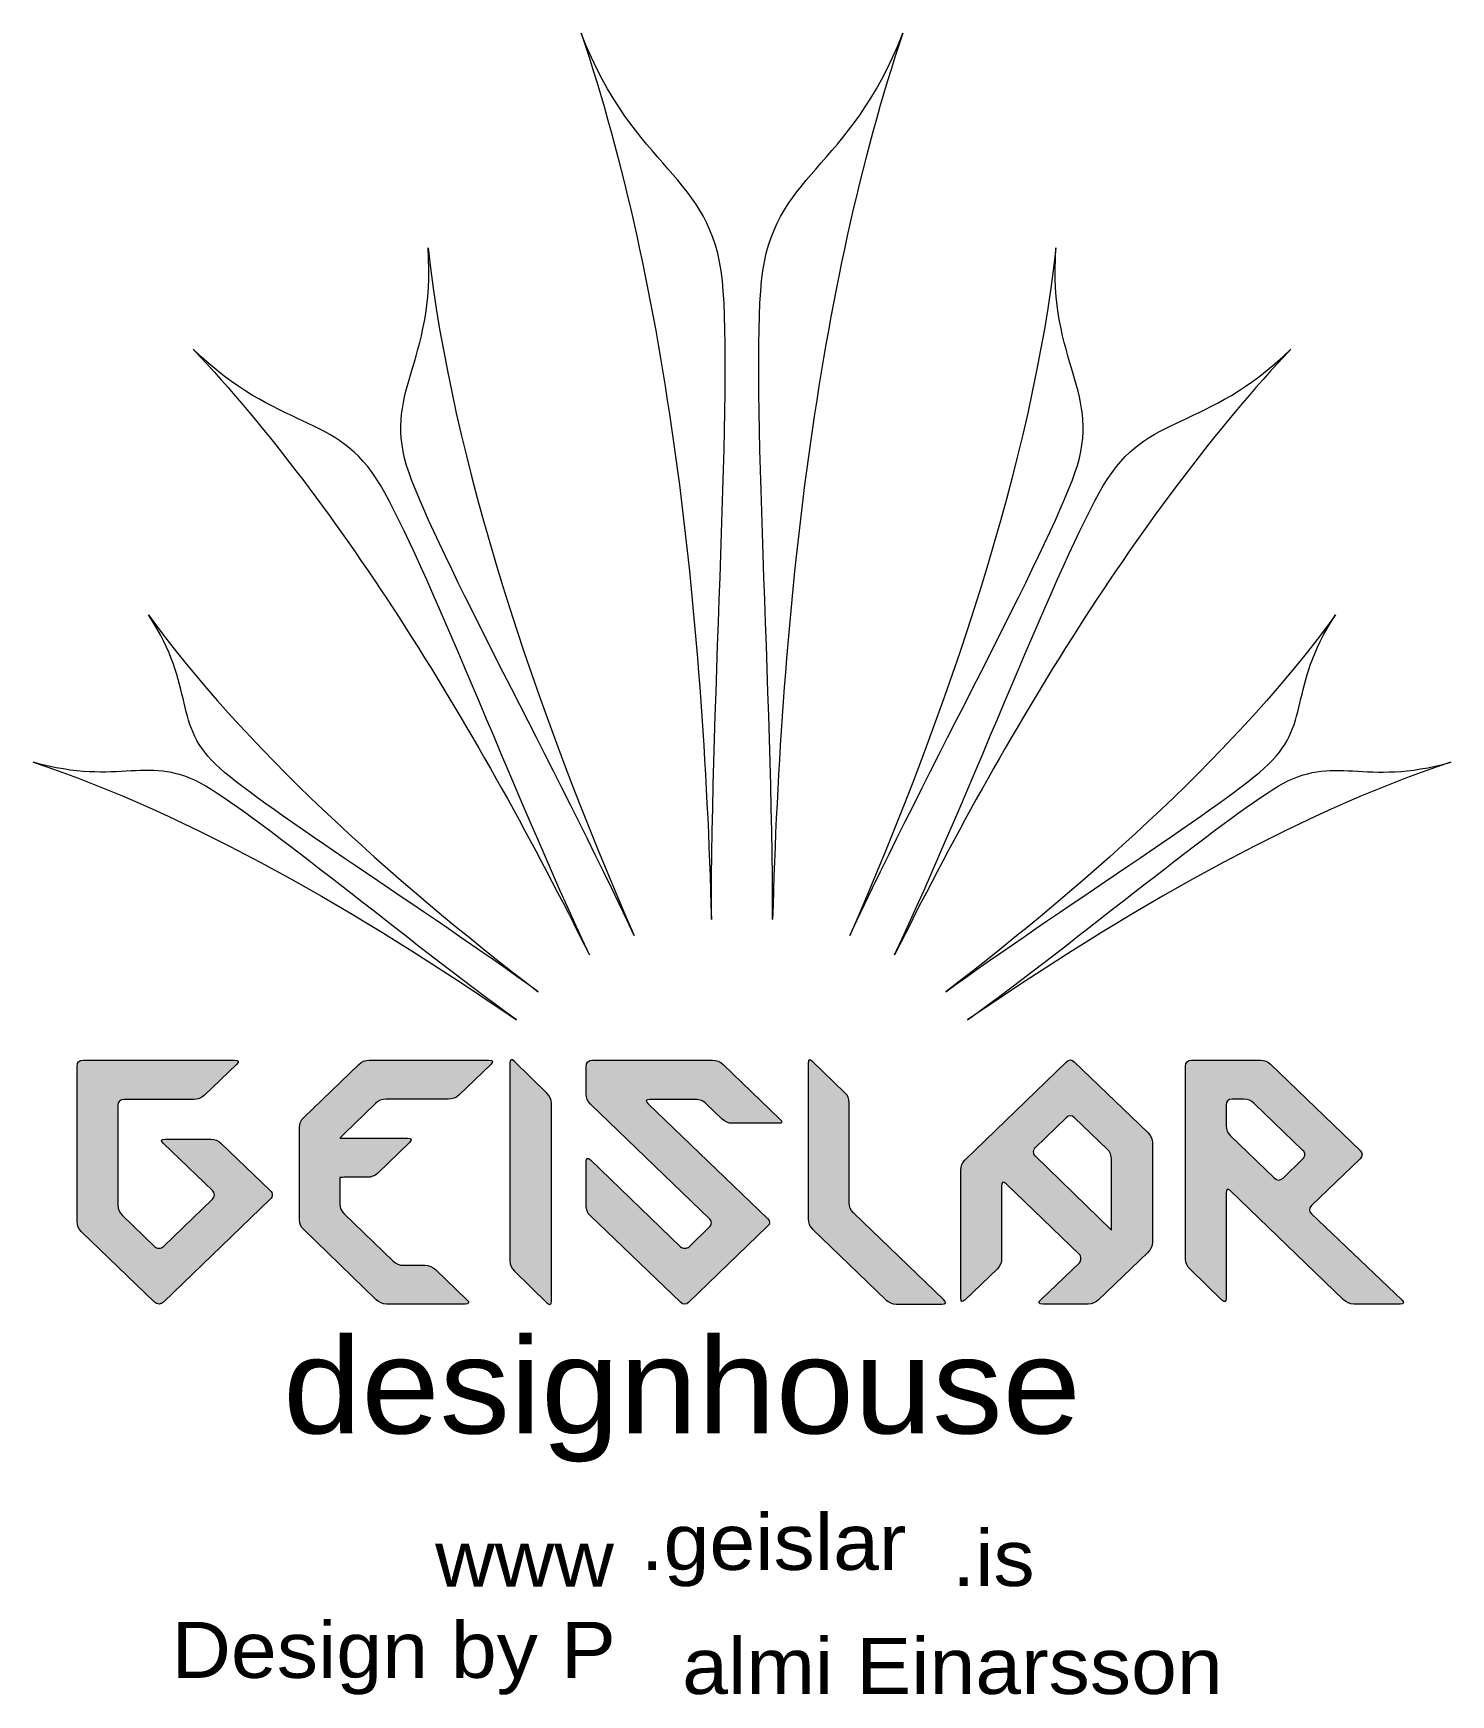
# Model space of a CAD drawing. Header units: inches. Extents: x 385 to 1135, y 241 to 603.
# Drawn here: x 781.7 to 835.5, y 418.3 to 481.3 of the extents above; entities that cross this region are included whole.
import ezdxf

# ---------------------------------------------------------------- set-up
doc = ezdxf.new("R2010")
doc.units = ezdxf.units.IN
doc.header["$MEASUREMENT"] = 0
doc.layers.add('Capa 3', color=150, linetype='Continuous')
doc.layers.add('Capa 4', color=60, linetype='Continuous')

msp = doc.modelspace()

# ---------------------------------------------------------------- hatches: boundary and pattern name
at = {"layer": 'Capa 3', "true_color": 0x0f75cf}
h = msp.add_hatch(color=152, dxfattribs=at)
h.dxf.hatch_style = 2
edge = h.paths.add_edge_path()
edge.add_spline(control_points=[(801.39, 433.219), (801.39, 433.065), (801.334, 433.042), (801.222, 433.15), (801.222, 433.15), (799.988, 434.352), (799.988, 434.352), (799.876, 434.46), (799.82, 434.587), (799.82, 434.733), (799.82, 434.733), (799.82, 442.234), (799.82, 442.234), (799.82, 442.388), (799.876, 442.411), (799.988, 442.303), (799.988, 442.303), (801.222, 441.101), (801.222, 441.101), (801.334, 440.993), (801.39, 440.866), (801.39, 440.72), (801.39, 440.72), (801.39, 433.219), (801.39, 433.219)], knot_values=[0, 0, 0, 0, 1, 1, 1, 2, 2, 2, 3, 3, 3, 4, 4, 4, 5, 5, 5, 6, 6, 6, 7, 7, 7, 8, 8, 8, 8], degree=3, periodic=0)
h = msp.add_hatch(color=152, dxfattribs=at)
h.dxf.hatch_style = 2
edge = h.paths.add_edge_path()
edge.add_spline(control_points=[(811.123, 442.234), (811.123, 442.38), (811.179, 442.403), (811.291, 442.303), (811.291, 442.303), (812.514, 441.115), (812.514, 441.115), (812.626, 441.014), (812.681, 440.887), (812.681, 440.733), (812.681, 440.733), (812.681, 436.947), (812.681, 436.947), (812.681, 436.8), (812.735, 436.673), (812.843, 436.565), (812.843, 436.565), (816.265, 433.265), (816.265, 433.265), (816.377, 433.158), (816.353, 433.104), (816.193, 433.104), (816.193, 433.104), (814.467, 433.104), (814.467, 433.104), (814.307, 433.104), (814.176, 433.158), (814.072, 433.265), (814.072, 433.265), (811.291, 435.947), (811.291, 435.947), (811.179, 436.047), (811.123, 436.174), (811.123, 436.328), (811.123, 436.328), (811.123, 442.234), (811.123, 442.234)], knot_values=[0, 0, 0, 0, 1, 1, 1, 2, 2, 2, 3, 3, 3, 4, 4, 4, 5, 5, 5, 6, 6, 6, 7, 7, 7, 8, 8, 8, 9, 9, 9, 10, 10, 10, 11, 11, 11, 12, 12, 12, 12], degree=3, periodic=0)
h = msp.add_hatch(color=152, dxfattribs=at)
h.dxf.hatch_style = 2
edge = h.paths.add_edge_path()
edge.add_spline(control_points=[(821.228, 442.28), (821.124, 442.388), (821.016, 442.388), (820.904, 442.28), (820.904, 442.28), (817.081, 438.57), (817.081, 438.57), (816.969, 438.462), (816.913, 438.331), (816.913, 438.177), (816.913, 438.177), (816.913, 433.323), (816.913, 433.323), (816.913, 433.177), (816.969, 433.158), (817.081, 433.265), (817.081, 433.265), (818.303, 434.444), (818.303, 434.444), (818.407, 434.544), (818.459, 434.671), (818.459, 434.826), (818.459, 434.826), (818.459, 437.588), (818.459, 437.588), (818.459, 437.742), (818.515, 437.765), (818.627, 437.657), (818.627, 437.657), (821.408, 434.987), (821.408, 434.987), (821.448, 434.941), (821.468, 434.887), (821.468, 434.826), (821.468, 434.764), (821.448, 434.71), (821.408, 434.664), (821.408, 434.664), (819.945, 433.265), (819.945, 433.265), (819.834, 433.158), (819.857, 433.104), (820.017, 433.104), (820.017, 433.104), (821.743, 433.104), (821.743, 433.104), (821.903, 433.104), (822.035, 433.158), (822.139, 433.265), (822.139, 433.265), (824.009, 435.057), (824.009, 435.057), (824.121, 435.165), (824.177, 435.292), (824.177, 435.438), (824.177, 435.438), (824.177, 439.229), (824.177, 439.229), (824.177, 439.375), (824.121, 439.502), (824.009, 439.61), (824.009, 439.61), (821.228, 442.28), (821.228, 442.28)], knot_values=[0, 0, 0, 0, 1, 1, 1, 2, 2, 2, 3, 3, 3, 4, 4, 4, 5, 5, 5, 6, 6, 6, 7, 7, 7, 8, 8, 8, 9, 9, 9, 10, 10, 10, 11, 11, 11, 12, 12, 12, 13, 13, 13, 14, 14, 14, 15, 15, 15, 16, 16, 16, 17, 17, 17, 18, 18, 18, 19, 19, 19, 20, 20, 20, 21, 21, 21, 21], degree=3, periodic=0)
edge = h.paths.add_edge_path()
edge.add_spline(control_points=[(822.626, 436.141), (822.626, 436.064), (822.626, 435.987), (822.626, 435.908), (822.626, 435.908), (819.729, 438.721), (819.729, 438.721), (819.682, 438.759), (819.658, 438.809), (819.658, 438.871), (819.658, 438.932), (819.682, 438.986), (819.729, 439.033), (819.729, 439.033), (820.904, 440.165), (820.904, 440.165), (821.016, 440.273), (821.124, 440.273), (821.228, 440.165), (821.228, 440.165), (822.462, 438.975), (822.462, 438.975), (822.574, 438.875), (822.63, 438.747), (822.63, 438.593), (822.63, 438.593), (822.626, 436.141), (822.626, 436.141)], knot_values=[0, 0, 0, 0, 1, 1, 1, 2, 2, 2, 3, 3, 3, 4, 4, 4, 5, 5, 5, 6, 6, 6, 7, 7, 7, 8, 8, 8, 9, 9, 9, 9], degree=3, periodic=0)
h = msp.add_hatch(color=152, dxfattribs=at)
h.dxf.hatch_style = 2
edge = h.paths.add_edge_path()
edge.add_spline(control_points=[(788.876, 439.194), (788.764, 439.302), (788.632, 439.356), (788.48, 439.356), (788.48, 439.356), (786.742, 439.356), (786.742, 439.356), (786.59, 439.356), (786.57, 439.302), (786.682, 439.194), (786.682, 439.194), (788.54, 437.403), (788.54, 437.403), (788.588, 437.357), (788.612, 437.303), (788.612, 437.241), (788.612, 437.18), (788.588, 437.126), (788.54, 437.079), (788.54, 437.079), (786.682, 435.288), (786.682, 435.288), (786.634, 435.242), (786.578, 435.219), (786.514, 435.219), (786.451, 435.219), (786.395, 435.242), (786.347, 435.288), (786.347, 435.288), (785.124, 436.467), (785.124, 436.467), (785.012, 436.567), (784.956, 436.694), (784.956, 436.848), (784.956, 436.848), (784.956, 440.627), (784.956, 440.627), (784.956, 440.781), (785.036, 440.859), (785.196, 440.859), (785.196, 440.859), (787.833, 440.859), (787.833, 440.859), (787.985, 440.859), (788.117, 440.909), (788.228, 441.009), (788.228, 441.009), (789.451, 442.187), (789.451, 442.187), (789.563, 442.295), (789.539, 442.349), (789.379, 442.349), (789.379, 442.349), (783.638, 442.349), (783.638, 442.349), (783.486, 442.349), (783.41, 442.276), (783.41, 442.13), (783.41, 442.13), (783.41, 436.224), (783.41, 436.224), (783.41, 436.078), (783.466, 435.95), (783.578, 435.843), (783.578, 435.843), (786.347, 433.173), (786.347, 433.173), (786.395, 433.127), (786.451, 433.104), (786.514, 433.104), (786.578, 433.104), (786.634, 433.127), (786.682, 433.173), (786.682, 433.173), (790.734, 437.079), (790.734, 437.079), (790.782, 437.126), (790.806, 437.18), (790.806, 437.241), (790.806, 437.303), (790.782, 437.357), (790.734, 437.403), (790.734, 437.403), (788.876, 439.194), (788.876, 439.194)], knot_values=[0, 0, 0, 0, 1, 1, 1, 2, 2, 2, 3, 3, 3, 4, 4, 4, 5, 5, 5, 6, 6, 6, 7, 7, 7, 8, 8, 8, 9, 9, 9, 10, 10, 10, 11, 11, 11, 12, 12, 12, 13, 13, 13, 14, 14, 14, 15, 15, 15, 16, 16, 16, 17, 17, 17, 18, 18, 18, 19, 19, 19, 20, 20, 20, 21, 21, 21, 22, 22, 22, 23, 23, 23, 24, 24, 24, 25, 25, 25, 26, 26, 26, 27, 27, 27, 28, 28, 28, 28], degree=3, periodic=0)
h = msp.add_hatch(color=152, dxfattribs=at)
h.dxf.hatch_style = 2
edge = h.paths.add_edge_path()
edge.add_spline(control_points=[(794.749, 433.265), (794.853, 433.158), (794.981, 433.104), (795.133, 433.104), (795.133, 433.104), (798.118, 433.104), (798.118, 433.104), (798.269, 433.104), (798.294, 433.158), (798.189, 433.265), (798.189, 433.265), (796.991, 434.409), (796.991, 434.409), (796.887, 434.517), (796.755, 434.571), (796.595, 434.571), (796.595, 434.571), (795.792, 434.571), (795.792, 434.571), (795.632, 434.571), (795.501, 434.625), (795.397, 434.733), (795.397, 434.733), (793.539, 436.525), (793.539, 436.525), (793.427, 436.625), (793.371, 436.752), (793.371, 436.906), (793.371, 436.906), (793.371, 437.9), (793.371, 437.9), (793.403, 437.907), (793.479, 437.911), (793.599, 437.911), (793.599, 437.911), (794.414, 437.911), (794.414, 437.911), (794.566, 437.911), (794.697, 437.961), (794.809, 438.062), (794.809, 438.062), (796.008, 439.229), (796.008, 439.229), (796.12, 439.337), (796.1, 439.391), (795.948, 439.391), (795.948, 439.391), (793.599, 439.391), (793.599, 439.391), (793.463, 439.391), (793.387, 439.395), (793.371, 439.402), (793.395, 439.425), (793.451, 439.479), (793.539, 439.564), (793.539, 439.564), (794.725, 440.708), (794.725, 440.708), (794.829, 440.816), (794.961, 440.87), (795.121, 440.87), (795.121, 440.87), (797.482, 440.87), (797.482, 440.87), (797.642, 440.87), (797.774, 440.92), (797.878, 441.02), (797.878, 441.02), (799.089, 442.187), (799.089, 442.187), (799.2, 442.295), (799.176, 442.349), (799.017, 442.349), (799.017, 442.349), (794.486, 442.349), (794.486, 442.349), (794.326, 442.349), (794.194, 442.295), (794.09, 442.187), (794.09, 442.187), (792.004, 440.177), (792.004, 440.177), (791.893, 440.076), (791.837, 439.949), (791.837, 439.795), (791.837, 439.795), (791.837, 436.294), (791.837, 436.294), (791.837, 436.147), (791.893, 436.024), (792.004, 435.924), (792.004, 435.924), (794.749, 433.265), (794.749, 433.265)], knot_values=[0, 0, 0, 0, 1, 1, 1, 2, 2, 2, 3, 3, 3, 4, 4, 4, 5, 5, 5, 6, 6, 6, 7, 7, 7, 8, 8, 8, 9, 9, 9, 10, 10, 10, 11, 11, 11, 12, 12, 12, 13, 13, 13, 14, 14, 14, 15, 15, 15, 16, 16, 16, 17, 17, 17, 18, 18, 18, 19, 19, 19, 20, 20, 20, 21, 21, 21, 22, 22, 22, 23, 23, 23, 24, 24, 24, 25, 25, 25, 26, 26, 26, 27, 27, 27, 28, 28, 28, 29, 29, 29, 30, 30, 30, 31, 31, 31, 31], degree=3, periodic=0)
h = msp.add_hatch(color=152, dxfattribs=at)
h.dxf.hatch_style = 2
edge = h.paths.add_edge_path()
edge.add_spline(control_points=[(806.281, 433.173), (806.392, 433.065), (806.5, 433.065), (806.604, 433.173), (806.604, 433.173), (809.577, 436.041), (809.577, 436.041), (809.691, 436.141), (809.691, 436.245), (809.579, 436.353), (809.579, 436.353), (805.058, 440.697), (805.058, 440.697), (804.946, 440.804), (804.966, 440.859), (805.118, 440.859), (805.118, 440.859), (806.856, 440.859), (806.856, 440.859), (807.016, 440.859), (807.152, 440.804), (807.263, 440.697), (807.263, 440.697), (807.863, 440.119), (807.863, 440.119), (807.975, 440.011), (808.106, 439.957), (808.258, 439.957), (808.258, 439.957), (809.996, 439.957), (809.996, 439.957), (810.148, 439.957), (810.168, 440.011), (810.056, 440.119), (810.056, 440.119), (807.899, 442.187), (807.899, 442.187), (807.787, 442.295), (807.655, 442.349), (807.503, 442.349), (807.503, 442.349), (802.948, 442.349), (802.948, 442.349), (802.788, 442.349), (802.708, 442.272), (802.708, 442.118), (802.708, 442.118), (802.708, 441.067), (802.708, 441.067), (802.708, 440.92), (802.765, 440.793), (802.876, 440.685), (802.876, 440.685), (807.383, 436.339), (807.383, 436.339), (807.431, 436.301), (807.455, 436.247), (807.455, 436.178), (807.455, 436.116), (807.431, 436.066), (807.383, 436.027), (807.383, 436.027), (806.616, 435.276), (806.616, 435.276), (806.568, 435.238), (806.512, 435.219), (806.448, 435.219), (806.385, 435.219), (806.329, 435.238), (806.281, 435.276), (806.281, 435.276), (802.876, 438.57), (802.876, 438.57), (802.765, 438.67), (802.708, 438.647), (802.708, 438.501), (802.708, 438.501), (802.708, 436.825), (802.708, 436.825), (802.708, 436.679), (802.765, 436.552), (802.876, 436.444), (802.876, 436.444), (806.281, 433.173), (806.281, 433.173)], knot_values=[0, 0, 0, 0, 1, 1, 1, 2, 2, 2, 3, 3, 3, 4, 4, 4, 5, 5, 5, 6, 6, 6, 7, 7, 7, 8, 8, 8, 9, 9, 9, 10, 10, 10, 11, 11, 11, 12, 12, 12, 13, 13, 13, 14, 14, 14, 15, 15, 15, 16, 16, 16, 17, 17, 17, 18, 18, 18, 19, 19, 19, 20, 20, 20, 21, 21, 21, 22, 22, 22, 23, 23, 23, 24, 24, 24, 25, 25, 25, 26, 26, 26, 27, 27, 27, 28, 28, 28, 28], degree=3, periodic=0)
h = msp.add_hatch(color=152, dxfattribs=at)
h.dxf.hatch_style = 2
edge = h.paths.add_edge_path()
edge.add_spline(control_points=[(833.564, 433.104), (833.716, 433.104), (833.74, 433.158), (833.636, 433.267), (833.636, 433.267), (830.206, 436.525), (830.206, 436.525), (830.102, 436.625), (830.102, 436.729), (830.206, 436.837), (830.206, 436.837), (832.052, 438.616), (832.052, 438.616), (832.1, 438.663), (832.124, 438.716), (832.124, 438.778), (832.124, 438.832), (832.1, 438.882), (832.052, 438.929), (832.052, 438.929), (828.671, 442.187), (828.671, 442.187), (828.56, 442.295), (828.428, 442.349), (828.276, 442.349), (828.276, 442.349), (825.663, 442.349), (825.663, 442.349), (825.511, 442.349), (825.435, 442.276), (825.435, 442.13), (825.435, 442.13), (825.435, 434.802), (825.435, 434.802), (825.435, 434.656), (825.491, 434.529), (825.603, 434.421), (825.603, 434.421), (826.814, 433.254), (826.814, 433.254), (826.917, 433.154), (826.969, 433.177), (826.969, 433.323), (826.969, 433.323), (826.969, 437.322), (826.969, 437.322), (826.969, 437.468), (827.026, 437.491), (827.137, 437.391), (827.137, 437.391), (831.417, 433.265), (831.417, 433.265), (831.528, 433.158), (831.66, 433.104), (831.812, 433.104), (831.812, 433.104), (833.564, 433.104), (833.564, 433.104)], knot_values=[0, 0, 0, 0, 1, 1, 1, 2, 2, 2, 3, 3, 3, 4, 4, 4, 5, 5, 5, 6, 6, 6, 7, 7, 7, 8, 8, 8, 9, 9, 9, 10, 10, 10, 11, 11, 11, 12, 12, 12, 13, 13, 13, 14, 14, 14, 15, 15, 15, 16, 16, 16, 17, 17, 17, 18, 18, 18, 19, 19, 19, 19], degree=3, periodic=0)
edge = h.paths.add_edge_path()
edge.add_spline(control_points=[(829.882, 438.929), (829.93, 438.89), (829.954, 438.84), (829.954, 438.778), (829.954, 438.716), (829.93, 438.663), (829.882, 438.616), (829.882, 438.616), (829.131, 437.877), (829.131, 437.877), (829.019, 437.78), (828.909, 437.782), (828.798, 437.883), (828.798, 437.883), (827.137, 439.483), (827.137, 439.483), (827.026, 439.591), (826.969, 439.718), (826.969, 439.865), (826.969, 439.865), (826.969, 440.651), (826.969, 440.651), (826.969, 440.797), (827.046, 440.87), (827.198, 440.87), (827.198, 440.87), (827.641, 440.87), (827.641, 440.87), (827.792, 440.87), (827.924, 440.816), (828.037, 440.708), (828.037, 440.708), (829.882, 438.929), (829.882, 438.929)], knot_values=[0, 0, 0, 0, 1, 1, 1, 2, 2, 2, 3, 3, 3, 4, 4, 4, 5, 5, 5, 6, 6, 6, 7, 7, 7, 8, 8, 8, 9, 9, 9, 10, 10, 10, 11, 11, 11, 11], degree=3, periodic=0)

# ---------------------------------------------------------------- linework, layer by layer
at = {"layer": 'Capa 3', "lineweight": 0}
for points, knots in [([(801.39, 433.219), (801.39, 433.065), (801.334, 433.042), (801.222, 433.15), (801.222, 433.15), (799.988, 434.352), (799.988, 434.352), (799.876, 434.46), (799.82, 434.587), (799.82, 434.733), (799.82, 434.733), (799.82, 442.234), (799.82, 442.234), (799.82, 442.388), (799.876, 442.411), (799.988, 442.303), (799.988, 442.303), (801.222, 441.101), (801.222, 441.101), (801.334, 440.993), (801.39, 440.866), (801.39, 440.72), (801.39, 440.72), (801.39, 433.219), (801.39, 433.219)], [0, 0, 0, 0, 1, 1, 1, 2, 2, 2, 3, 3, 3, 4, 4, 4, 5, 5, 5, 6, 6, 6, 7, 7, 7, 8, 8, 8, 8]), ([(811.123, 442.234), (811.123, 442.38), (811.179, 442.403), (811.291, 442.303), (811.291, 442.303), (812.514, 441.115), (812.514, 441.115), (812.626, 441.014), (812.681, 440.887), (812.681, 440.733), (812.681, 440.733), (812.681, 436.947), (812.681, 436.947), (812.681, 436.8), (812.735, 436.673), (812.843, 436.565), (812.843, 436.565), (816.265, 433.265), (816.265, 433.265), (816.377, 433.158), (816.353, 433.104), (816.193, 433.104), (816.193, 433.104), (814.467, 433.104), (814.467, 433.104), (814.307, 433.104), (814.176, 433.158), (814.072, 433.265), (814.072, 433.265), (811.291, 435.947), (811.291, 435.947), (811.179, 436.047), (811.123, 436.174), (811.123, 436.328), (811.123, 436.328), (811.123, 442.234), (811.123, 442.234)], [0, 0, 0, 0, 1, 1, 1, 2, 2, 2, 3, 3, 3, 4, 4, 4, 5, 5, 5, 6, 6, 6, 7, 7, 7, 8, 8, 8, 9, 9, 9, 10, 10, 10, 11, 11, 11, 12, 12, 12, 12]), ([(821.228, 442.28), (821.124, 442.388), (821.016, 442.388), (820.904, 442.28), (820.904, 442.28), (817.081, 438.57), (817.081, 438.57), (816.969, 438.462), (816.913, 438.331), (816.913, 438.177), (816.913, 438.177), (816.913, 433.323), (816.913, 433.323), (816.913, 433.177), (816.969, 433.158), (817.081, 433.265), (817.081, 433.265), (818.303, 434.444), (818.303, 434.444), (818.407, 434.544), (818.459, 434.671), (818.459, 434.826), (818.459, 434.826), (818.459, 437.588), (818.459, 437.588), (818.459, 437.742), (818.515, 437.765), (818.627, 437.657), (818.627, 437.657), (821.408, 434.987), (821.408, 434.987), (821.448, 434.941), (821.468, 434.887), (821.468, 434.826), (821.468, 434.764), (821.448, 434.71), (821.408, 434.664), (821.408, 434.664), (819.945, 433.265), (819.945, 433.265), (819.834, 433.158), (819.857, 433.104), (820.017, 433.104), (820.017, 433.104), (821.743, 433.104), (821.743, 433.104), (821.903, 433.104), (822.035, 433.158), (822.139, 433.265), (822.139, 433.265), (824.009, 435.057), (824.009, 435.057), (824.121, 435.165), (824.177, 435.292), (824.177, 435.438), (824.177, 435.438), (824.177, 439.229), (824.177, 439.229), (824.177, 439.375), (824.121, 439.502), (824.009, 439.61), (824.009, 439.61), (821.228, 442.28), (821.228, 442.28)], [0, 0, 0, 0, 1, 1, 1, 2, 2, 2, 3, 3, 3, 4, 4, 4, 5, 5, 5, 6, 6, 6, 7, 7, 7, 8, 8, 8, 9, 9, 9, 10, 10, 10, 11, 11, 11, 12, 12, 12, 13, 13, 13, 14, 14, 14, 15, 15, 15, 16, 16, 16, 17, 17, 17, 18, 18, 18, 19, 19, 19, 20, 20, 20, 21, 21, 21, 21]), ([(788.876, 439.194), (788.764, 439.302), (788.632, 439.356), (788.48, 439.356), (788.48, 439.356), (786.742, 439.356), (786.742, 439.356), (786.59, 439.356), (786.57, 439.302), (786.682, 439.194), (786.682, 439.194), (788.54, 437.403), (788.54, 437.403), (788.588, 437.357), (788.612, 437.303), (788.612, 437.241), (788.612, 437.18), (788.588, 437.126), (788.54, 437.079), (788.54, 437.079), (786.682, 435.288), (786.682, 435.288), (786.634, 435.242), (786.578, 435.219), (786.514, 435.219), (786.451, 435.219), (786.395, 435.242), (786.347, 435.288), (786.347, 435.288), (785.124, 436.467), (785.124, 436.467), (785.012, 436.567), (784.956, 436.694), (784.956, 436.848), (784.956, 436.848), (784.956, 440.627), (784.956, 440.627), (784.956, 440.781), (785.036, 440.859), (785.196, 440.859), (785.196, 440.859), (787.833, 440.859), (787.833, 440.859), (787.985, 440.859), (788.117, 440.909), (788.228, 441.009), (788.228, 441.009), (789.451, 442.187), (789.451, 442.187), (789.563, 442.295), (789.539, 442.349), (789.379, 442.349), (789.379, 442.349), (783.638, 442.349), (783.638, 442.349), (783.486, 442.349), (783.41, 442.276), (783.41, 442.13), (783.41, 442.13), (783.41, 436.224), (783.41, 436.224), (783.41, 436.078), (783.466, 435.95), (783.578, 435.843), (783.578, 435.843), (786.347, 433.173), (786.347, 433.173), (786.395, 433.127), (786.451, 433.104), (786.514, 433.104), (786.578, 433.104), (786.634, 433.127), (786.682, 433.173), (786.682, 433.173), (790.734, 437.079), (790.734, 437.079), (790.782, 437.126), (790.806, 437.18), (790.806, 437.241), (790.806, 437.303), (790.782, 437.357), (790.734, 437.403), (790.734, 437.403), (788.876, 439.194), (788.876, 439.194)], [0, 0, 0, 0, 1, 1, 1, 2, 2, 2, 3, 3, 3, 4, 4, 4, 5, 5, 5, 6, 6, 6, 7, 7, 7, 8, 8, 8, 9, 9, 9, 10, 10, 10, 11, 11, 11, 12, 12, 12, 13, 13, 13, 14, 14, 14, 15, 15, 15, 16, 16, 16, 17, 17, 17, 18, 18, 18, 19, 19, 19, 20, 20, 20, 21, 21, 21, 22, 22, 22, 23, 23, 23, 24, 24, 24, 25, 25, 25, 26, 26, 26, 27, 27, 27, 28, 28, 28, 28]), ([(794.749, 433.265), (794.853, 433.158), (794.981, 433.104), (795.133, 433.104), (795.133, 433.104), (798.118, 433.104), (798.118, 433.104), (798.269, 433.104), (798.294, 433.158), (798.189, 433.265), (798.189, 433.265), (796.991, 434.409), (796.991, 434.409), (796.887, 434.517), (796.755, 434.571), (796.595, 434.571), (796.595, 434.571), (795.792, 434.571), (795.792, 434.571), (795.632, 434.571), (795.501, 434.625), (795.397, 434.733), (795.397, 434.733), (793.539, 436.525), (793.539, 436.525), (793.427, 436.625), (793.371, 436.752), (793.371, 436.906), (793.371, 436.906), (793.371, 437.9), (793.371, 437.9), (793.403, 437.907), (793.479, 437.911), (793.599, 437.911), (793.599, 437.911), (794.414, 437.911), (794.414, 437.911), (794.566, 437.911), (794.697, 437.961), (794.809, 438.062), (794.809, 438.062), (796.008, 439.229), (796.008, 439.229), (796.12, 439.337), (796.1, 439.391), (795.948, 439.391), (795.948, 439.391), (793.599, 439.391), (793.599, 439.391), (793.463, 439.391), (793.387, 439.395), (793.371, 439.402), (793.395, 439.425), (793.451, 439.479), (793.539, 439.564), (793.539, 439.564), (794.725, 440.708), (794.725, 440.708), (794.829, 440.816), (794.961, 440.87), (795.121, 440.87), (795.121, 440.87), (797.482, 440.87), (797.482, 440.87), (797.642, 440.87), (797.774, 440.92), (797.878, 441.02), (797.878, 441.02), (799.089, 442.187), (799.089, 442.187), (799.2, 442.295), (799.176, 442.349), (799.017, 442.349), (799.017, 442.349), (794.486, 442.349), (794.486, 442.349), (794.326, 442.349), (794.194, 442.295), (794.09, 442.187), (794.09, 442.187), (792.004, 440.177), (792.004, 440.177), (791.893, 440.076), (791.837, 439.949), (791.837, 439.795), (791.837, 439.795), (791.837, 436.294), (791.837, 436.294), (791.837, 436.147), (791.893, 436.024), (792.004, 435.924), (792.004, 435.924), (794.749, 433.265), (794.749, 433.265)], [0, 0, 0, 0, 1, 1, 1, 2, 2, 2, 3, 3, 3, 4, 4, 4, 5, 5, 5, 6, 6, 6, 7, 7, 7, 8, 8, 8, 9, 9, 9, 10, 10, 10, 11, 11, 11, 12, 12, 12, 13, 13, 13, 14, 14, 14, 15, 15, 15, 16, 16, 16, 17, 17, 17, 18, 18, 18, 19, 19, 19, 20, 20, 20, 21, 21, 21, 22, 22, 22, 23, 23, 23, 24, 24, 24, 25, 25, 25, 26, 26, 26, 27, 27, 27, 28, 28, 28, 29, 29, 29, 30, 30, 30, 31, 31, 31, 31]), ([(806.281, 433.173), (806.392, 433.065), (806.5, 433.065), (806.604, 433.173), (806.604, 433.173), (809.577, 436.041), (809.577, 436.041), (809.691, 436.141), (809.691, 436.245), (809.579, 436.353), (809.579, 436.353), (805.058, 440.697), (805.058, 440.697), (804.946, 440.804), (804.966, 440.859), (805.118, 440.859), (805.118, 440.859), (806.856, 440.859), (806.856, 440.859), (807.016, 440.859), (807.152, 440.804), (807.263, 440.697), (807.263, 440.697), (807.863, 440.119), (807.863, 440.119), (807.975, 440.011), (808.106, 439.957), (808.258, 439.957), (808.258, 439.957), (809.996, 439.957), (809.996, 439.957), (810.148, 439.957), (810.168, 440.011), (810.056, 440.119), (810.056, 440.119), (807.899, 442.187), (807.899, 442.187), (807.787, 442.295), (807.655, 442.349), (807.503, 442.349), (807.503, 442.349), (802.948, 442.349), (802.948, 442.349), (802.788, 442.349), (802.708, 442.272), (802.708, 442.118), (802.708, 442.118), (802.708, 441.067), (802.708, 441.067), (802.708, 440.92), (802.765, 440.793), (802.876, 440.685), (802.876, 440.685), (807.383, 436.339), (807.383, 436.339), (807.431, 436.301), (807.455, 436.247), (807.455, 436.178), (807.455, 436.116), (807.431, 436.066), (807.383, 436.027), (807.383, 436.027), (806.616, 435.276), (806.616, 435.276), (806.568, 435.238), (806.512, 435.219), (806.448, 435.219), (806.385, 435.219), (806.329, 435.238), (806.281, 435.276), (806.281, 435.276), (802.876, 438.57), (802.876, 438.57), (802.765, 438.67), (802.708, 438.647), (802.708, 438.501), (802.708, 438.501), (802.708, 436.825), (802.708, 436.825), (802.708, 436.679), (802.765, 436.552), (802.876, 436.444), (802.876, 436.444), (806.281, 433.173), (806.281, 433.173)], [0, 0, 0, 0, 1, 1, 1, 2, 2, 2, 3, 3, 3, 4, 4, 4, 5, 5, 5, 6, 6, 6, 7, 7, 7, 8, 8, 8, 9, 9, 9, 10, 10, 10, 11, 11, 11, 12, 12, 12, 13, 13, 13, 14, 14, 14, 15, 15, 15, 16, 16, 16, 17, 17, 17, 18, 18, 18, 19, 19, 19, 20, 20, 20, 21, 21, 21, 22, 22, 22, 23, 23, 23, 24, 24, 24, 25, 25, 25, 26, 26, 26, 27, 27, 27, 28, 28, 28, 28]), ([(833.564, 433.104), (833.716, 433.104), (833.74, 433.158), (833.636, 433.267), (833.636, 433.267), (830.206, 436.525), (830.206, 436.525), (830.102, 436.625), (830.102, 436.729), (830.206, 436.837), (830.206, 436.837), (832.052, 438.616), (832.052, 438.616), (832.1, 438.663), (832.124, 438.716), (832.124, 438.778), (832.124, 438.832), (832.1, 438.882), (832.052, 438.929), (832.052, 438.929), (828.671, 442.187), (828.671, 442.187), (828.56, 442.295), (828.428, 442.349), (828.276, 442.349), (828.276, 442.349), (825.663, 442.349), (825.663, 442.349), (825.511, 442.349), (825.435, 442.276), (825.435, 442.13), (825.435, 442.13), (825.435, 434.802), (825.435, 434.802), (825.435, 434.656), (825.491, 434.529), (825.603, 434.421), (825.603, 434.421), (826.814, 433.254), (826.814, 433.254), (826.917, 433.154), (826.969, 433.177), (826.969, 433.323), (826.969, 433.323), (826.969, 437.322), (826.969, 437.322), (826.969, 437.468), (827.026, 437.491), (827.137, 437.391), (827.137, 437.391), (831.417, 433.265), (831.417, 433.265), (831.528, 433.158), (831.66, 433.104), (831.812, 433.104), (831.812, 433.104), (833.564, 433.104), (833.564, 433.104)], [0, 0, 0, 0, 1, 1, 1, 2, 2, 2, 3, 3, 3, 4, 4, 4, 5, 5, 5, 6, 6, 6, 7, 7, 7, 8, 8, 8, 9, 9, 9, 10, 10, 10, 11, 11, 11, 12, 12, 12, 13, 13, 13, 14, 14, 14, 15, 15, 15, 16, 16, 16, 17, 17, 17, 18, 18, 18, 19, 19, 19, 19]), ([(829.882, 438.929), (829.93, 438.89), (829.954, 438.84), (829.954, 438.778), (829.954, 438.716), (829.93, 438.663), (829.882, 438.616), (829.882, 438.616), (829.131, 437.877), (829.131, 437.877), (829.019, 437.78), (828.909, 437.782), (828.798, 437.883), (828.798, 437.883), (827.137, 439.483), (827.137, 439.483), (827.026, 439.591), (826.969, 439.718), (826.969, 439.865), (826.969, 439.865), (826.969, 440.651), (826.969, 440.651), (826.969, 440.797), (827.046, 440.87), (827.198, 440.87), (827.198, 440.87), (827.641, 440.87), (827.641, 440.87), (827.792, 440.87), (827.924, 440.816), (828.037, 440.708), (828.037, 440.708), (829.882, 438.929), (829.882, 438.929)], [0, 0, 0, 0, 1, 1, 1, 2, 2, 2, 3, 3, 3, 4, 4, 4, 5, 5, 5, 6, 6, 6, 7, 7, 7, 8, 8, 8, 9, 9, 9, 10, 10, 10, 11, 11, 11, 11]), ([(822.626, 436.141), (822.626, 436.064), (822.626, 435.987), (822.626, 435.908), (822.626, 435.908), (819.729, 438.721), (819.729, 438.721), (819.682, 438.759), (819.658, 438.809), (819.658, 438.871), (819.658, 438.932), (819.682, 438.986), (819.729, 439.033), (819.729, 439.033), (820.904, 440.165), (820.904, 440.165), (821.016, 440.273), (821.124, 440.273), (821.228, 440.165), (821.228, 440.165), (822.462, 438.975), (822.462, 438.975), (822.574, 438.875), (822.63, 438.747), (822.63, 438.593), (822.63, 438.593), (822.626, 436.141), (822.626, 436.141)], [0, 0, 0, 0, 1, 1, 1, 2, 2, 2, 3, 3, 3, 4, 4, 4, 5, 5, 5, 6, 6, 6, 7, 7, 7, 8, 8, 8, 9, 9, 9, 9])]:
    msp.add_open_spline(points, degree=3, knots=knots, dxfattribs=at)
at = {"layer": 'Capa 4', "lineweight": 0}
for points in [[(802.518, 481.3), (804.55, 476.061), (807.469, 475.965), (807.873, 471.915), (808.278, 467.866), (807.455, 456.312), (807.455, 447.687), (807.152, 459.342), (805.787, 471.656), (802.518, 481.3)], [(814.716, 481.3), (812.684, 476.061), (809.766, 475.965), (809.361, 471.915), (808.956, 467.866), (809.779, 456.312), (809.779, 447.687), (810.082, 459.342), (811.447, 471.656), (814.716, 481.3)], [(796.716, 473.165), (797.012, 468.7), (794.914, 467.709), (795.994, 464.626), (797.073, 461.543), (801.597, 453.372), (804.525, 447.078), (800.789, 455.679), (797.604, 465.096), (796.716, 473.165)], [(820.518, 473.165), (820.223, 468.7), (822.32, 467.709), (821.24, 464.626), (820.161, 461.543), (815.637, 453.372), (812.709, 447.078), (816.445, 455.679), (819.63, 465.096), (820.518, 473.165)], [(787.814, 469.315), (791.075, 466.133), (793.238, 466.984), (794.909, 464.157), (796.579, 461.329), (799.901, 452.638), (802.829, 446.345), (798.651, 454.754), (793.474, 463.309), (787.814, 469.315)], [(829.42, 469.315), (826.158, 466.133), (823.996, 466.984), (822.326, 464.157), (820.655, 461.329), (817.333, 452.638), (814.405, 446.345), (818.583, 454.754), (823.76, 463.309), (829.42, 469.315)], [(786.114, 459.238), (787.966, 456.432), (786.968, 455.061), (788.817, 453.426), (790.665, 451.791), (796.649, 448.03), (800.895, 444.942), (795.266, 449.254), (789.691, 454.288), (786.114, 459.238)], [(831.12, 459.238), (829.268, 456.432), (830.267, 455.061), (828.418, 453.426), (826.568, 451.791), (820.585, 448.03), (816.339, 444.942), (821.968, 449.254), (827.543, 454.288), (831.12, 459.238)], [(781.746, 453.654), (785.053, 452.708), (786.145, 454.01), (788.284, 452.745), (790.423, 451.48), (795.817, 446.967), (800.063, 443.879), (794.216, 447.913), (787.664, 451.697), (781.746, 453.654)], [(835.488, 453.654), (832.181, 452.708), (831.089, 454.01), (828.95, 452.745), (826.811, 451.48), (821.417, 446.967), (817.171, 443.879), (823.018, 447.913), (829.57, 451.697), (835.488, 453.654)]]:
    msp.add_open_spline(points, degree=3, knots=[0, 0, 0, 0, 1, 1, 1, 2, 2, 2, 3, 3, 3, 3], dxfattribs=at)

# ---------------------------------------------------------------- texts
at = {"layer": 'Capa 3', "color": 152, "true_color": 0x0f75cf, "attachment_point": 7}
for s, insert, char_height in [('\\fSquare721 BT Roman|b0|i0|c0|p34;\\W1.0999;designhouse', (791.221, 427.102), 3.62533), ('\\fSquare721 BT Roman|b0|i0|c0|p34;\\W1.0999;.geislar', (804.775, 422.379), 2.12486), ('\\fSquare721 BT Roman|b0|i0|c0|p34;\\W1.0999;.is', (816.586, 422.379), 2.12486), ('\\fSquare721 BT Roman|b0|i0|c0|p34;\\W1.0999;www', (796.985, 422.379), 2.12486), ('\\fSquare721 BT Roman|b0|i0|c0|p34;\\W1.0999;Design by P', (786.984, 418.284), 2.12486), ('\\fSquare721 BT Roman|b0|i0|c0|p34;\\W1.0999;almi Einarsson', (806.347, 418.284), 2.12486)]:
    msp.add_mtext(s, dxfattribs=dict(at, insert=insert, char_height=char_height))

doc.saveas('drawing.dxf')
